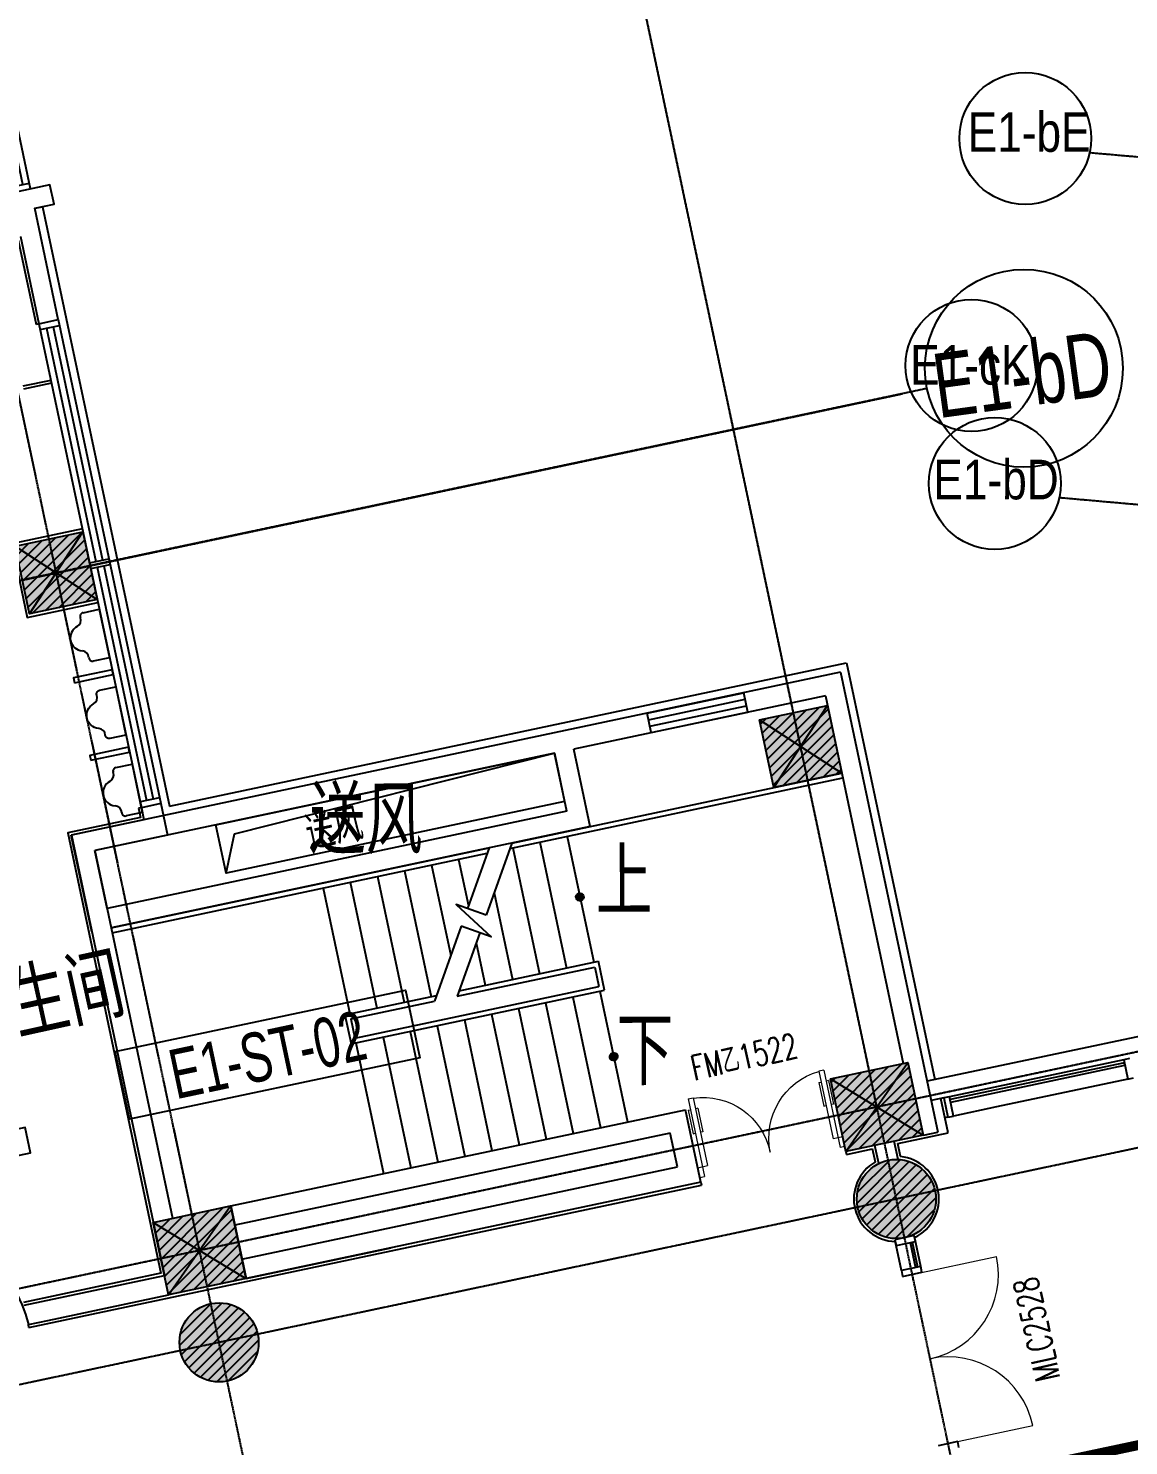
# Model space of a CAD drawing. Header units: millimetres. Extents: x -174040 to 151923, y -227569 to 142020.
# Drawn here: x -130149 to -119024, y 37442 to 51767 of the extents above; entities that cross this region are included whole.
import ezdxf
from ezdxf.enums import TextEntityAlignment as Align

# ---------------------------------------------------------------- set-up
doc = ezdxf.new("R2010")
doc.units = ezdxf.units.MM
doc.header["$LTSCALE"] = 5
for name, pattern in [('AUDIT_I_130807214254-2', [0]), ('E-RG-1F$0$$0$DOTE', [2.42, 2, -0.2, 0.02, -0.2]), ('E-RG-2F$0$$2$CENTER', [2, 1.25, -0.25, 0.25, -0.25]), ('E2-RI-3F$0$DASHED', [0.75, 0.5, -0.25]), ('XRE2$0$HIDDEN', [0.375, 0.25, -0.125])]:
    doc.linetypes.add(name, pattern=pattern)
for name, color, linetype in [('00外装饰面', 21, 'Continuous'), ('A—墙体', 7, 'Continuous'), ('A—文字索引', 40, 'Continuous'), ('A—楼梯、电梯、栏杆', 50, 'Continuous'), ('A—设备管丼、主管符号', 50, 'Continuous'), ('A—轴线、尺寸', 1, 'Continuous'), ('A—门窗', 135, 'Continuous'), ('B1-WC-FIXT', 55, 'AUDIT_I_130807214254-2'), ('E-COLS-F3$0$0S-COLS-HATCH', 8, 'Continuous'), ('E-COLS-F3$0$0S-COLS-HATCH-I', 8, 'Continuous'), ('E-COLS-F3$0$0S-COLS-LINE', 4, 'Continuous'), ('E-RG-2F$0$$0$0S-AXIS', 1, 'E-RG-2F$0$$2$CENTER'), ('E1-RI-3F$0$A-STRS', 50, 'Continuous'), ('E1-RI-3F$0$A-STUCCO', 152, 'Continuous'), ('E1-RI-3F$0$A-SYMB-DOOR', 4, 'Continuous'), ('E1-RV-3F$0$WINDOW_TEXT', 7, 'Continuous'), ('I—平面—卫生间隔断（不到顶）', 48, 'Continuous'), ('I—平面—文字', 40, 'Continuous'), ('I—平面—文字（放大1：100）', 40, 'XRE2$0$HIDDEN'), ('I—平面—消防设施', 10, 'Continuous'), ('I—平面—装饰面层线', 192, 'Continuous'), ('I—平面—门', 22, 'Continuous'), ('I—平面—门编号', 22, 'Continuous'), ('XRE1$0$A-SYMB', 4, 'Continuous'), ('XRE1$0$A-SYMB-NUMB-T', 4, 'Continuous'), ('轴线100', 1, 'Continuous')]:
    doc.layers.add(name, color=color, linetype=linetype)
for name, color, linetype, lineweight in [('E1-RI-3F$0$A-DOOR', 32, 'Continuous', 5), ('E1-RI-3F$0$A-GLAZ', 6, 'Continuous', 5), ('E1-RI-3F$0$A-WALL', 7, 'Continuous', 5), ('E1-RV-3F$0$A-DOOR', 32, 'Continuous', 5), ('E1-RW-3F$0$A-GLAZ-CWMG', 3, 'Continuous', 5), ('E1-RW-3F$0$A-WALL', 7, 'Continuous', 5), ('XRE0$0$A-GLAZ-CWMG', 3, 'Continuous', 5)]:
    doc.layers.add(name, color=color, linetype=linetype, lineweight=lineweight)
doc.styles.add('ARIAL', font='arial.ttf')
doc.styles.add('E1-RI-3F$0$ECADI-TXT', font='simplex.shx', dxfattribs={"bigfont": 'hztxt.shx'})
doc.styles.add('E1-RV-3F$0$SIMPLEX', font='simplex.shx', dxfattribs={"width": 0.7})
doc.styles.add('XD2008', font='SIMYOU.TTF', dxfattribs={"width": 0.7})
doc.styles.add('XRE1$0$ECADI-TXT', font='simplex.shx', dxfattribs={"bigfont": 'hztxt.shx'})
doc.styles.add('幼圆', font='SIMYOU.TTF', dxfattribs={"width": 0.7})
pattern_1 = [(45, (144.97, -684.82), (-53.0330086, 53.0330086), [])]
pattern_2 = [(45, (144.97, -684.82), (-53.0330086, 53.0330086), [])]

# ---------------------------------------------------------------- blocks, each defined once
blk = doc.blocks.new('E1-RI-3F$0$窗4')
at = {"layer": 'A—门窗'}
for p, q in [((10183925, -8423476), (10183925, -8420676)), ((10184125, -8423476), (10184125, -8420676)), ((10183925, -8420736), (10184125, -8420736)), ((10183992, -8421416), (10183992, -8420736)), ((10184058, -8421416), (10184058, -8420736)), ((10183925, -8421416), (10184125, -8421416)), ((10183925, -8421476), (10184125, -8421476)), ((10183992, -8423416), (10183992, -8421476)), ((10184058, -8423416), (10184058, -8421476)), ((10183925, -8423416), (10184125, -8423416))]:
    blk.add_line(p, q, dxfattribs=at)
at = {"layer": 'E1-RI-3F$0$A-WALL'}
for p, q in [((10183925, -8420676), (10184125, -8420676)), ((10183925, -8423476), (10184125, -8423476))]:
    blk.add_line(p, q, dxfattribs=at)
blk = doc.blocks.new('XRE3')
at = {"layer": 'E-COLS-F3$0$0S-COLS-HATCH'}
for points in [[(11713496, -6162686), (11714181, -6162541), (11714326, -6163226), (11713641, -6163371)], [(11721023, -6164440), (11721708, -6164295), (11721853, -6164980), (11721168, -6165125)], [(11721740, -6168070), (11722523, -6167905), (11722678, -6168638), (11721896, -6168804)], [(11714892, -6169520), (11715675, -6169354), (11715830, -6170088), (11715047, -6170254)]]:
    blk.add_hatch(color=18, dxfattribs=at).paths.add_polyline_path(points)
h = blk.add_hatch(color=18, dxfattribs=at)
edge = h.paths.add_edge_path()
edge.add_arc((11722406, -6169284), 400, 0, 360)
h = blk.add_hatch(color=18, dxfattribs=at)
edge = h.paths.add_edge_path()
edge.add_arc((11715558, -6170733), 400, 0, 360)
at = {"layer": 'E-COLS-F3$0$0S-COLS-HATCH-I'}
h = blk.add_hatch(dxfattribs=at)
h.set_pattern_fill('ANSI31', color=256, scale=600, style=0)
h.set_pattern_definition([(45, (0, 0), (-53.0330086, 53.0330086), [])])
h.paths.add_polyline_path([(11713496, -6162686), (11714181, -6162541), (11714326, -6163226), (11713641, -6163371)])
h = blk.add_hatch(dxfattribs=at)
h.set_pattern_fill('ANSI31', color=256, scale=600, style=0)
h.set_pattern_definition([(45, (129.44, -611.45), (-53.0330086, 53.0330086), [])])
h.paths.add_polyline_path([(11721023, -6164440), (11721708, -6164295), (11721853, -6164980), (11721168, -6165125)])
h = blk.add_hatch(dxfattribs=at)
h.set_pattern_fill('ANSI31', color=256, scale=600, style=0)
h.set_pattern_definition(pattern_2)
h.paths.add_polyline_path([(11721740, -6168070), (11722523, -6167905), (11722678, -6168638), (11721896, -6168804)])
h = blk.add_hatch(dxfattribs=at)
h.set_pattern_fill('ANSI31', color=256, scale=600, style=0)
h.set_pattern_definition(pattern_1)
edge = h.paths.add_edge_path()
edge.add_arc((11722406, -6169284), 400, 0, 360)
h = blk.add_hatch(dxfattribs=at)
h.set_pattern_fill('ANSI31', color=256, scale=600, style=0)
h.set_pattern_definition(pattern_2)
h.paths.add_polyline_path([(11714892, -6169520), (11715675, -6169354), (11715830, -6170088), (11715047, -6170254)])
h = blk.add_hatch(dxfattribs=at)
h.set_pattern_fill('ANSI31', color=256, scale=600, style=0)
h.set_pattern_definition(pattern_1)
edge = h.paths.add_edge_path()
edge.add_arc((11715558, -6170733), 400, 0, 360)
at = {"layer": 'Defpoints'}
for p, q in [((11713641, -6163371), (11714181, -6162541)), ((11713496, -6162686), (11714326, -6163226)), ((11721168, -6165125), (11721708, -6164295)), ((11721023, -6164440), (11721853, -6164980)), ((11721896, -6168804), (11722523, -6167905)), ((11721740, -6168070), (11722678, -6168638)), ((11715047, -6170254), (11715675, -6169354)), ((11714892, -6169520), (11715830, -6170088))]:
    blk.add_line(p, q, dxfattribs=at)
at = {"layer": 'E-COLS-F3$0$0S-COLS-LINE', "color": 255}
for points in [[(11713496, -6162686), (11714181, -6162541), (11714326, -6163226), (11713641, -6163371)], [(11721023, -6164440), (11721708, -6164295), (11721853, -6164980), (11721168, -6165125)], [(11721740, -6168070), (11722523, -6167905), (11722678, -6168638), (11721896, -6168804)], [(11714892, -6169520), (11715675, -6169354), (11715830, -6170088), (11715047, -6170254)]]:
    blk.add_lwpolyline(points, close=True, dxfattribs=at)
for centre in [(11722406, -6169284), (11715558, -6170733)]:
    blk.add_circle(centre, 400, dxfattribs=at)
blk = doc.blocks.new('E1-RI-3F$0$ECADI-TAG-DOOR')
blk = doc.blocks.new('E1-RI-3F$0$RECTANGULAR_MULLION_-_6006')
at = {"layer": 'A—门窗'}
for p, q in [((-30, 125), (30, 125)), ((-30, -75), (-30, 125)), ((30, 125), (30, -75)), ((30, -75), (-30, -75))]:
    blk.add_line(p, q, dxfattribs=at)
blk = doc.blocks.new('E1-RI-3F$0$MRY_CW-DOOR-2_ALUMINUM_-_2')
at = {"layer": 'E1-RI-3F$0$A-DOOR'}
for p, q in [((-874, 13), (-874, 884)), ((874, 13), (874, 890))]:
    blk.add_line(p, q, dxfattribs=at)
for centre, radius, start, end in [((-874, 13), 871, 360, 90), ((874, 13), 877, 90, 180)]:
    blk.add_arc(centre, radius, start, end, dxfattribs=at)
blk = doc.blocks.new('E1-RV-3F$0$$DorLib2D$00000011')
at = {"lineweight": 13}
for p, q in [((-0.4833, 0.3962), (-0.4833, 0.2346)), ((-0.4167, 0.3962), (-0.4167, 0.2346)), ((0.4167, 0.3962), (0.4167, 0.2346)), ((0.4833, 0.3962), (0.4833, 0.2346))]:
    blk.add_line(p, q, dxfattribs=at)
for p, q in [((-0.4833, 0.3962), (-0.4667, 0.3962)), ((-0.4667, 0.4709), (-0.4667, -0.0625)), ((-0.4667, 0.4709), (-0.4333, 0.4709)), ((-0.4333, 0.4709), (-0.4333, 0.0042)), ((-0.4167, 0.3962), (-0.4333, 0.3962)), ((0.4167, 0.3962), (0.4333, 0.3962)), ((0.4333, 0.4709), (0.4333, 0.0042)), ((0.4667, 0.4709), (0.4333, 0.4709)), ((0.4667, 0.4709), (0.4667, -0.0625)), ((0.4833, 0.3962), (0.4667, 0.3962)), ((-0.4833, 0.2346), (-0.4667, 0.2346)), ((-0.4167, 0.2346), (-0.4333, 0.2346)), ((0.4167, 0.2346), (0.4333, 0.2346)), ((0.4833, 0.2346), (0.4667, 0.2346)), ((-0.5, 0.0042), (-0.4333, 0.0042)), ((-0.5, 0.0042), (-0.5, -0.0625)), ((0.5, 0.0042), (0.4333, 0.0042)), ((0.5, 0.0042), (0.5, -0.0625)), ((-0.5, -0.0625), (-0.4667, -0.0625)), ((0.5, -0.0625), (0.4667, -0.0625))]:
    blk.add_line(p, q)
for centre, start, end in [((-0.4667, 0.0042), 0, 85.90396), ((0.4667, 0.0042), 94.09604, 180)]:
    blk.add_arc(centre, 0.4667, start, end, dxfattribs=at)
blk = doc.blocks.new('E1-RV-3F$0$door-doublewing')
at = {"layer": 'E1-RV-3F$0$A-DOOR', "color": 4, "xscale": -0.9999999999999998, "rotation": 180}
blk.add_blockref('E1-RV-3F$0$$DorLib2D$00000011', (0, -0.0291), dxfattribs=at)
at = {"layer": 'E1-RV-3F$0$WINDOW_TEXT', "style": 'E1-RV-3F$0$SIMPLEX', "flags": 9}
blk.add_attdef('A', text='', height=1, dxfattribs=at).set_placement((0, 1.5), align=Align.MIDDLE)
blk = doc.blocks.new('E1-RV-3F$0$3')
at = {"layer": 'A—楼梯、电梯、栏杆'}
h = blk.add_hatch(color=256, dxfattribs=at)
edge = h.paths.add_edge_path()
edge.add_arc((10773784.9, -7567736.8), 20, 138.7891, 318.7891, ccw=False)
edge.add_arc((10773784.9, -7567736.8), 20, -41.2109, 138.7891, ccw=False)
blk.add_lwpolyline([(10773800, -7567750, -1), (10773769.9, -7567723.7, -1)], format="xyb", close=True, dxfattribs=at)
blk = doc.blocks.new('E1-RI-3F$0$$DORLIB2D$00000001')
for p, q in [((0.45, 0.975), (0.5, 0.975)), ((0.45, 0), (0.45, 0.975)), ((0.5, 0), (0.5, 0.975)), ((0.5, 0), (0.45, 0))]:
    blk.add_line(p, q)
blk.add_arc((0.475, 0), 0.975, 91.4693, 180)
blk = doc.blocks.new('XRE1$0$ECADI-TAG-CODE')
at = {"layer": 'XRE1$0$A-SYMB-NUMB-T', "color": 1}
blk.add_lwpolyline([(0, 3.5), (15, 3.5), (15, 0), (0, 0)], close=True, dxfattribs=at)
at = {"layer": 'XRE1$0$A-SYMB-NUMB-T', "style": 'XRE1$0$ECADI-TXT', "width": 0.7}
blk.add_attdef('CODE', text='', height=2.5, dxfattribs=at).set_placement((7.5, 1.75), align=Align.MIDDLE_CENTER)
blk = doc.blocks.new('A$C1C9D1350')
at = {"layer": '轴线100', "linetype": 'E-RG-1F$0$$0$DOTE'}
for p, q in [((-232244.1, -5110.3), (-253156.4, 93675.8)), ((-239092.3, -6560), (-260004.6, 92226.1)), ((-239935.4, 51032.4), (-182654.5, 45968.4)), ((-241827.6, 48591), (-278068.4, 40919.1)), ((-240243.7, 47546), (-182962.7, 42482)), ((-232013.8, 43517), (-276627.4, 34072.6)), ((-234132.4, 42097.4), (-276431.7, 33143))]:
    blk.add_line(p, q, dxfattribs=at)
at = {"layer": '轴线100', "linetype": 'ByBlock'}
for centre in [(-240586.8, 51174.4), (-241130.7, 48880.4), (-240895, 47688)]:
    blk.add_circle(centre, 666.7, dxfattribs=at)
at = {"layer": '轴线100', "color": 40, "style": 'ARIAL', "width": 0.8}
for s, p in [('E1-bE', (-240547.8, 51239.5)), ('E1-cK', (-241142.2, 48886.5)), ('E1-bD', (-240882.1, 47727.1))]:
    blk.add_text(s, height=400, dxfattribs=at).set_placement(p, align=Align.MIDDLE_CENTER)

msp = doc.modelspace()

# ---------------------------------------------------------------- linework, layer by layer
at = {"layer": '00外装饰面', "linetype": 'ByBlock', "ltscale": 5}
for p, q in [((-128723.3, 43903.8), (-121875.7, 45353.4)), ((-121875.7, 45353.4), (-120984, 41141.8)), ((-112028.7, 43037.5), (-121062.3, 41125.2))]:
    msp.add_line(p, q, dxfattribs=at)
at = {"layer": 'A—墙体'}
for p, q in [((-130084.5, 49947.8), (-130006.3, 49964.4)), ((-130228.4, 49661.9), (-130042, 48781.3)), ((-130042, 48781.3), (-129846.4, 48822.7)), ((-121937.4, 45258.5), (-129715.3, 43612)), ((-121937.4, 45258.5), (-129715.3, 43612)), ((-121937.4, 45258.5), (-120953.5, 40611.6)), ((-121937.4, 45258.5), (-120953.5, 40611.6)), ((-122090.9, 45021.6), (-124634.5, 44483.1)), ((-122090.9, 45021.6), (-124634.5, 44483.1)), ((-122090.9, 45021.6), (-121303.8, 41304)), ((-122090.9, 45021.6), (-121303.8, 41304)), ((-124830.2, 44441.7), (-129478.2, 43457.7)), ((-124830.2, 44441.7), (-129478.2, 43457.7)), ((-124705.9, 43854.7), (-124830.2, 44441.7)), ((-124705.9, 43854.7), (-124830.2, 44441.7)), ((-124468.8, 43700.4), (-124634.5, 44483.1)), ((-124468.8, 43700.4), (-124634.5, 44483.1)), ((-124705.9, 43854.7), (-129353.9, 42870.6)), ((-124705.9, 43854.7), (-129353.9, 42870.6)), ((-128810.8, 43931.1), (-129006.6, 43889.7)), ((-129006.5, 43889.7), (-128980.6, 43767.5)), ((-128810.8, 43931.1), (-128743.6, 43613.3)), ((-128980.6, 43767.5), (-129711.5, 43612.8)), ((-124468.8, 43700.4), (-129312.5, 42674.9)), ((-124468.8, 43700.4), (-129312.5, 42674.9)), ((-129508.2, 42633.5), (-129715.3, 43612)), ((-129508.2, 42633.5), (-129715.3, 43612)), ((-129714.4, 43612.2), (-128772.1, 39160.8)), ((-128743.6, 43613.3), (-129474.4, 43458.6)), ((-129353.9, 42870.6), (-129478.2, 43457.7)), ((-129353.9, 42870.6), (-129478.2, 43457.7)), ((-129477.4, 43458), (-128690.4, 39740.3)), ((-128103.1, 39864.4), (-123504.9, 40837.7)), ((-128103.1, 39864.4), (-123504.9, 40837.7)), ((-123349.7, 40104.2), (-123504.9, 40837.7)), ((-123349.7, 40104.2), (-123504.9, 40837.7)), ((-123659.2, 40600.9), (-128061.7, 39668.8)), ((-123659.2, 40600.9), (-128061.7, 39668.8)), ((-123586.7, 40258.5), (-123659.2, 40600.9)), ((-123586.7, 40258.5), (-123659.2, 40600.9)), ((-121099.5, 40580.7), (-120953.5, 40611.6)), ((-121099.5, 40580.7), (-120953.5, 40611.6)), ((-121551.2, 40293), (-121590.2, 40476.8)), ((-121355.6, 40334.5), (-121394.5, 40518.2)), ((-127989.2, 39326.4), (-123586.7, 40258.5)), ((-127989.2, 39326.4), (-123586.7, 40258.5)), ((-123349.7, 40104.2), (-127947.7, 39130.7)), ((-123349.7, 40104.2), (-127947.7, 39130.7)), ((-130190.7, 38860.5), (-128772.1, 39160.8)), ((-129953.6, 38706.3), (-128730.7, 38965.2)), ((-130149.3, 38664.9), (-129953.6, 38706.3))]:
    msp.add_line(p, q, dxfattribs=at)
for points in [[(-129846.4, 48822.7), (-130084.5, 49947.8), (-129888.9, 49989.2), (-129930.3, 50184.9), (-130321.6, 50102), (-130269.9, 49857.6)], [(-130281.6, 46533.1), (-129596.8, 46678), (-129451.8, 45993.2), (-130136.6, 45848.2), (-130281.6, 46533.1)], [(-128886, 39698.9), (-128103.4, 39864.6), (-127948, 39130.9), (-128730.7, 38965.2), (-128886, 39698.9)]]:
    msp.add_lwpolyline(points, dxfattribs=at)
at = {"layer": 'A—楼梯、电梯、栏杆'}
for p, q in [((-125280.3, 43477.5), (-121914.9, 44190.1)), ((-125280.3, 43477.5), (-121914.9, 44190.1)), ((-125260.8, 43532.7), (-121925.2, 44239)), ((-125260.8, 43532.7), (-121925.2, 44239)), ((-124702.6, 43599.8), (-124433.3, 42327.5)), ((-124702.6, 43599.8), (-124433.3, 42327.5)), ((-129311.5, 42675.1), (-125490.2, 43484.2)), ((-129311.5, 42675.1), (-125490.2, 43484.2)), ((-129301.2, 42626.2), (-125509.9, 43428.9)), ((-129301.2, 42626.2), (-125509.9, 43428.9)), ((-125490.2, 43484.2), (-125708.8, 42870.9)), ((-125490.2, 43484.2), (-125708.8, 42870.9)), ((-125260.6, 43532.8), (-125520.4, 42803.7)), ((-125260.6, 43532.8), (-125520.4, 42803.7)), ((-125260.8, 43532.7), (-125260.7, 43532.3)), ((-125260.8, 43532.7), (-125260.7, 43532.3)), ((-125250.5, 43483.8), (-124981.2, 42211.6)), ((-125250.5, 43483.8), (-124981.2, 42211.6)), ((-124976.5, 43541.8), (-124707.3, 42269.6)), ((-124976.5, 43541.8), (-124707.3, 42269.6)), ((-126072.3, 43309.8), (-125878.5, 42394.6)), ((-126072.3, 43309.8), (-125878.5, 42394.6)), ((-125798.3, 43367.8), (-125699, 42898.4)), ((-125798.3, 43367.8), (-125699, 42898.4)), ((-126894, 43135.8), (-126624.8, 41863.7)), ((-126894, 43135.8), (-126624.8, 41863.7)), ((-126620.1, 43193.8), (-126350.8, 41921.7)), ((-126620.1, 43193.8), (-126350.8, 41921.7)), ((-126346.2, 43251.8), (-126076.9, 41979.7)), ((-126346.2, 43251.8), (-126076.9, 41979.7)), ((-127168, 43077.9), (-126898.7, 41805.7)), ((-127168, 43077.9), (-126898.7, 41805.7)), ((-125440.3, 43028.5), (-125255.1, 42153.6)), ((-125440.3, 43028.5), (-125255.1, 42153.6)), ((-125772.5, 42691.9), (-126042, 41935.9)), ((-125772.5, 42691.9), (-126042, 41935.9)), ((-125584.2, 42624.8), (-125812.3, 41984.5)), ((-125584.2, 42624.8), (-125812.3, 41984.5)), ((-125619.9, 42524.6), (-125529, 42095.6)), ((-125619.9, 42524.6), (-125529, 42095.6)), ((-125812.3, 41984.5), (-124422.9, 42278.6)), ((-125812.3, 41984.5), (-124422.9, 42278.6)), ((-125792.6, 42039.8), (-124384.4, 42337.9)), ((-125792.6, 42039.8), (-124384.4, 42337.9)), ((-124422.9, 42278.6), (-124381.5, 42083)), ((-124422.9, 42278.6), (-124381.5, 42083)), ((-124322.2, 42044.4), (-124384.3, 42337.9)), ((-124322.2, 42044.4), (-124384.3, 42337.9)), ((-126947.6, 41795.4), (-126022.3, 41991.2)), ((-126947.6, 41795.4), (-126022.3, 41991.2)), ((-126885.5, 41501.9), (-124322.2, 42044.4)), ((-126885.5, 41501.9), (-124322.2, 42044.4)), ((-126846.9, 41561.2), (-124381.5, 42083)), ((-126846.9, 41561.2), (-124381.5, 42083)), ((-124645.1, 41976.1), (-124365.6, 40655.3)), ((-124645.1, 41976.1), (-124365.6, 40655.3)), ((-124371.2, 42034), (-124091.6, 40713.3)), ((-124371.2, 42034), (-124091.6, 40713.3)), ((-126888.4, 41756.9), (-126042, 41935.9)), ((-126888.4, 41756.9), (-126042, 41935.9)), ((-125193, 41860.1), (-124913.4, 40539.4)), ((-125193, 41860.1), (-124913.4, 40539.4)), ((-124919.1, 41918.1), (-124639.5, 40597.3)), ((-124919.1, 41918.1), (-124639.5, 40597.3)), ((-126947.6, 41795.4), (-126885.5, 41501.9)), ((-126947.6, 41795.4), (-126885.5, 41501.9)), ((-126888.4, 41756.9), (-126846.9, 41561.2)), ((-126888.4, 41756.9), (-126846.9, 41561.2)), ((-126014.8, 41686.2), (-125735.2, 40365.4)), ((-126014.8, 41686.2), (-125735.2, 40365.4)), ((-125740.9, 41744.1), (-125461.3, 40423.4)), ((-125740.9, 41744.1), (-125461.3, 40423.4)), ((-125466.9, 41802.1), (-125187.4, 40481.4)), ((-125466.9, 41802.1), (-125187.4, 40481.4)), ((-126562.6, 41570.2), (-126283.1, 40249.6)), ((-126562.6, 41570.2), (-126283.1, 40249.6)), ((-126288.7, 41628.2), (-126009.2, 40307.4)), ((-126288.7, 41628.2), (-126009.2, 40307.4)), ((-126836.6, 41512.2), (-126557, 40191.5)), ((-126836.6, 41512.2), (-126557, 40191.5))]:
    msp.add_line(p, q, dxfattribs=at)
for points in [[(-124573.1, 42987.9, 0, 0, 0), (-125328, 42828.1, 40, 0, 0), (-125474.7, 42797, 0, 0, 0)], [(-124573.1, 42987.9, 0, 0, 0), (-125328, 42828.1, 40, 0, 0), (-125474.7, 42797, 0, 0, 0)], [(-124231.4, 41373.7, 0, 0, 0), (-127310.7, 40721.8, 0, 0, 0), (-127652.4, 42336, 0, 0, 0), (-125916.2, 42703.6, 40, 0, 0), (-125769.5, 42734.7, 0, 0, 0)], [(-124231.4, 41373.7, 0, 0, 0), (-127310.7, 40721.8, 0, 0, 0), (-127652.4, 42336, 0, 0, 0), (-125916.2, 42703.6, 40, 0, 0), (-125769.5, 42734.7, 0, 0, 0)]]:
    msp.add_lwpolyline(points, format="xyseb", dxfattribs=at)
msp.add_lwpolyline([(-125520.4, 42803.7), (-125823.9, 42911.9), (-125468.6, 42583.6), (-125772.5, 42691.9)], dxfattribs=at)
msp.add_lwpolyline([(-125520.4, 42803.7), (-125823.9, 42911.9), (-125468.6, 42583.6), (-125772.5, 42691.9)], dxfattribs=at)
at = {"layer": 'A—设备管丼、主管符号'}
msp.add_lwpolyline([(-128254.2, 43716.8), (-124830.1, 44441.7), (-124726.6, 43952.6), (-128150.7, 43227.7)], close=True, dxfattribs=at)
msp.add_lwpolyline([(-128150.5, 43227.2), (-128065.2, 43624.4), (-124831.4, 44441.2)], dxfattribs=at)
at = {"layer": 'A—轴线、尺寸', "linetype": 'E-RG-1F$0$$0$DOTE'}
for p, q in [((-121569.4, 40864.5), (-132816, 93991.7)), ((-121062.4, 48126.9), (-157551.8, 40402.4)), ((-111496.4, 42996.9), (-156110, 33552.5))]:
    msp.add_line(p, q, dxfattribs=at)
at = {"layer": 'A—轴线、尺寸', "linetype": 'ByBlock'}
msp.add_circle((-120083.5, 48331.2), 1000, dxfattribs=at)
at = {"layer": 'A—门窗'}
for p, q in [((-130042, 48781.3), (-129006.5, 43889.7)), ((-130042, 48781.3), (-129006.5, 43889.7)), ((-130029.6, 48722.6), (-129834, 48764)), ((-130029.6, 48722.6), (-129834, 48764)), ((-129964.4, 48736.4), (-129465.3, 46378.7)), ((-129964.4, 48736.4), (-129465.3, 46378.7)), ((-129899.1, 48750.2), (-129400, 46392.5)), ((-129899.1, 48750.2), (-129400, 46392.5)), ((-129846.4, 48822.7), (-128810.8, 43931.1)), ((-129846.4, 48822.7), (-128810.8, 43931.1)), ((-129530.5, 46364.9), (-129334.9, 46406.3)), ((-129518, 46306.2), (-129322.4, 46347.6)), ((-129518, 46306.2), (-129322.4, 46347.6)), ((-129452.8, 46320), (-128953.7, 43962.2)), ((-129452.8, 46320), (-128953.7, 43962.2)), ((-129387.6, 46333.8), (-128888.5, 43976)), ((-129387.6, 46333.8), (-128888.5, 43976)), ((-123894, 44844.3), (-122915.7, 45051.5)), ((-123894, 44844.3), (-122915.7, 45051.5)), ((-123880.2, 44779.1), (-122901.9, 44986.2)), ((-123880.2, 44779.1), (-122901.9, 44986.2)), ((-122874.3, 44855.8), (-122915.7, 45051.4)), ((-122874.3, 44855.8), (-122915.7, 45051.4)), ((-123852.6, 44648.6), (-123894, 44844.3)), ((-123852.6, 44648.6), (-123894, 44844.3)), ((-123866.4, 44713.8), (-122888.1, 44921)), ((-123866.4, 44713.8), (-122888.1, 44921)), ((-123852.6, 44648.6), (-122874.3, 44855.8)), ((-123852.6, 44648.6), (-122874.3, 44855.8)), ((-128823.3, 43989.8), (-129019, 43948.4)), ((-128823.3, 43989.8), (-129019, 43948.4)), ((-119074.1, 41341.7), (-120835.1, 40968.9)), ((-119067.8, 41311.8), (-120828.7, 40939)), ((-120823.5, 40914.1), (-119062.5, 41286.9)), ((-119062.5, 41286.9), (-119067.8, 41311.8)), ((-119032.7, 41146), (-120359.9, 40865)), ((-120893.8, 40956.4), (-121020.9, 40929.5)), ((-120893.8, 40956.4), (-121020.9, 40929.5)), ((-120835.1, 40968.9), (-120893.8, 40956.4)), ((-120893.8, 40956.4), (-120852.3, 40760.8)), ((-120793.6, 40773.2), (-120835.1, 40968.9)), ((-120359.9, 40865), (-120793.6, 40773.2)), ((-120852.3, 40760.8), (-120881.7, 40754.6)), ((-120852.3, 40760.8), (-120793.6, 40773.2)), ((-121192.3, 39564.3), (-121388, 39522.9)), ((-121179.9, 39505.6), (-121192.3, 39564.3)), ((-121126.2, 39252.4), (-121190.2, 39554.6)), ((-121388, 39522.9), (-121375.5, 39464.2)), ((-121321.9, 39211), (-121385.8, 39513.2)), ((-121375.5, 39464.2), (-121179.9, 39505.6)), ((-121234.5, 39494.1), (-121180.9, 39240.8)), ((-121156.1, 39246.1), (-121209.7, 39499.3))]:
    msp.add_line(p, q, dxfattribs=at)
at = {"layer": 'A—门窗', "extrusion": (0, 0, -1)}
for p, q in [((-119015.4, 41354.1), (-119074.1, 41341.7)), ((-119074.1, 41341.7), (-119032.7, 41146)), ((-119032.7, 41146), (-118974, 41158.4)), ((-120752.9, 37482.8), (-120948.5, 37441.4)), ((-120740.4, 37424.1), (-120752.9, 37482.8))]:
    msp.add_line(p, q, dxfattribs=at)
at = {"layer": 'B1-WC-FIXT'}
for p, q in [((-129595.7, 45860.5), (-129431.6, 45895.2)), ((-129431.6, 45895.2), (-129328.1, 45406.1)), ((-129328.1, 45406.1), (-129492.2, 45371.4)), ((-129264.4, 44295.2), (-129100.3, 44329.9)), ((-129100.3, 44329.9), (-128996.7, 43840.8)), ((-128996.7, 43840.8), (-129160.8, 43806))]:
    msp.add_line(p, q, dxfattribs=at)
msp.add_lwpolyline([(-129266, 45112.6), (-129162.4, 44623.4), (-129326.5, 44588.7, -0.4642918), (-129371.1, 44623.4, 0.3825721), (-129437.6, 44691.8, -0.3361884), (-129556.6, 44795.5, -0.3361884), (-129489.9, 44938.6, 0.3825721), (-129456.8, 45028, -0.4642918), (-129430, 45077.9)], format="xyb", close=True, dxfattribs=at)
for centre, radius, start, end in [((-129588.1, 45824.3), 37, 101.9522, 201.57241), ((-129594.5, 45605.7), 130.7, 117.83059, 192.15877), ((-129688.9, 45784.4), 71.4, 297.83059, 21.57241), ((-129594.4, 45604.8), 130.7, 191.74562, 266.0738), ((-129608.2, 45403.1), 71.4, 2.33198, 86.0738), ((-129499.8, 45407.6), 37, 182.33198, 281.9522), ((-129256.7, 44259), 37, 101.9522, 201.57241), ((-129263.2, 44040.4), 130.7, 117.83059, 192.15877), ((-129357.5, 44219.1), 71.4, 297.83059, 21.57241), ((-129263, 44039.5), 130.7, 191.74562, 266.0738), ((-129276.8, 43837.8), 71.4, 2.33198, 86.0738), ((-129168.5, 43842.3), 37, 182.33198, 281.9522)]:
    msp.add_arc(centre, radius, start, end, dxfattribs=at)
at = {"layer": 'E-RG-2F$0$$0$0S-AXIS', "linetype": 'E-RG-2F$0$$2$CENTER', "ltscale": 200}
msp.add_line((-128417.6, 39414.8), (-139647.5, 92462.6), dxfattribs=at)
at = {"layer": 'E1-RI-3F$0$A-GLAZ'}
msp.add_line((-120828.7, 40939), (-120823.5, 40914.1), dxfattribs=at)
at = {"layer": 'E1-RI-3F$0$A-STRS'}
msp.add_line((-127947.9, 39130.8), (-126481.1, 39441.2, 0), dxfattribs=at)
at = {"layer": 'E1-RI-3F$0$A-STUCCO'}
msp.add_line((-130006.3, 49964.4), (-128723.3, 43903.8), dxfattribs=at)
at = {"layer": 'E1-RI-3F$0$A-STUCCO', "color": 152}
msp.add_line((-121875.7, 45353.4), (-120984, 41141.8), dxfattribs=at)
at = {"layer": 'E1-RW-3F$0$A-GLAZ-CWMG'}
for p, q in [((-129530.5, 46364.9), (-129334.9, 46406.3)), ((-129459.1, 46349.4), (-129459, 46349.3)), ((-129393.8, 46363.2), (-129393.8, 46363.1)), ((-128941.3, 43903.5), (-128941.3, 43903.5)), ((-128876.1, 43917.3), (-128876.1, 43917.3))]:
    msp.add_line(p, q, dxfattribs=at)
at = {"layer": 'E1-RW-3F$0$A-WALL'}
for p, q in [((-130228.4, 49661.9), (-130042, 48781.3)), ((-130042, 48781.3), (-129846.4, 48822.7)), ((-128810.8, 43931.1), (-129006.6, 43889.7)), ((-129006.5, 43889.7), (-128980.6, 43767.5)), ((-128810.8, 43931.1), (-128743.6, 43613.3)), ((-128980.6, 43767.5), (-129711.5, 43612.8)), ((-129714.4, 43612.2), (-128772.1, 39160.8)), ((-128743.6, 43613.3), (-129474.4, 43458.6)), ((-129477.4, 43458), (-128690.4, 39740.3)), ((-130190.7, 38860.5), (-128772.1, 39160.8)), ((-129953.6, 38706.3), (-128730.7, 38965.2)), ((-130149.3, 38664.9), (-129953.6, 38706.3))]:
    msp.add_line(p, q, dxfattribs=at)
for points in [[(-129846.4, 48822.7), (-130084.5, 49947.8), (-129888.9, 49989.2), (-129930.3, 50184.9), (-130321.6, 50102), (-130269.9, 49857.6)], [(-130281.6, 46533.1), (-129596.8, 46678), (-129451.8, 45993.2), (-130136.6, 45848.2), (-130281.6, 46533.1)], [(-128886, 39698.9), (-128103.4, 39864.6), (-127948, 39130.9), (-128730.7, 38965.2), (-128886, 39698.9)]]:
    msp.add_lwpolyline(points, dxfattribs=at)
at = {"layer": 'I—平面—卫生间隔断（不到顶）', "ltscale": 3}
for p, q in [((-129920.9, 48209.1), (-130204.8, 48149)), ((-129914.7, 48179.8), (-130198.6, 48119.6))]:
    msp.add_line(p, q, dxfattribs=at)
for points in [[(-129683.1, 45151.6), (-129291.8, 45234.5), (-129302.3, 45284.2), (-129693.6, 45201.3)], [(-129517.4, 44369), (-129126.1, 44451.8), (-129136.6, 44501.5), (-129527.9, 44418.7)]]:
    msp.add_lwpolyline(points, close=True, dxfattribs=at)
at = {"layer": 'I—平面—消防设施', "linetype": 'E2-RI-3F$0$DASHED', "const_width": 100}
msp.add_lwpolyline([(-113959, 38498.9), (-120225.6, 37172.3)], dxfattribs=at)
at = {"layer": 'I—平面—装饰面层线'}
for p, q in [((-130042, 48781.3), (-130071.6, 48775.1)), ((-129006.6, 43889.7), (-129035.9, 43883.5)), ((-120849.6, 40602.9, 0), (-120923.1, 40950.2)), ((-121359, 40495.1), (-120849.6, 40602.9)), ((-121883, 40414.8), (-121876.8, 40385.4)), ((-121876.8, 40385.4), (-121613.3, 40441.2)), ((-121585.2, 40308.8), (-121613.3, 40441.2)), ((-121331, 40363), (-121359, 40495.1)), ((-130143.1, 38635.5), (-123343.5, 40075)), ((-123349.7, 40104.2), (-123343.5, 40075)), ((-130143.1, 38635.5), (-130149.3, 38664.9))]:
    msp.add_line(p, q, dxfattribs=at)
for points in [[(-137896.8, 47885.2), (-137921.7, 48002.6), (-136463.6, 48311.3), (-136059.8, 46404.1), (-135805.5, 46457.9), (-136105.7, 47876), (-133963.6, 48329.5), (-133746.1, 47302.2), (-133589.4, 47335.4), (-133910.4, 48851.8), (-130251.6, 49626.3), (-130071.6, 48775.1)], [(-129603, 46707.4), (-137302.5, 45077.5), (-137669, 46809.1)], [(-131273.1, 38662.1), (-131537.2, 38606.2), (-131840.6, 40039.4), (-130128.6, 40401.8), (-130182.5, 40656.2), (-131894.5, 40293.8), (-132254.8, 41996), (-130772.7, 42309.8), (-130826.5, 42564.2), (-132308.7, 42250.4), (-133041.8, 45713.6), (-130263.9, 46301.7), (-130159.9, 45813.3), (-129445.6, 45963.9)], [(-129035.9, 43883.5), (-129016.2, 43790.7), (-129750.9, 43635.2), (-128808.6, 39183.8), (-130196.9, 38889.9)]]:
    msp.add_lwpolyline(points, dxfattribs=at)
for start, end in [(119.63618, 268.46194), (295.34947, 84.44483)]:
    msp.add_arc((-121372.6, 39935.1), 430, start, end, dxfattribs=at)
at = {"layer": 'XRE0$0$A-GLAZ-CWMG'}
for p, q in [((-129459.1, 46349.4), (-129459, 46349.3)), ((-129393.8, 46363.2), (-129393.8, 46363.1)), ((-128941.3, 43903.5), (-128941.3, 43903.5)), ((-128876.1, 43917.3), (-128876.1, 43917.3))]:
    msp.add_line(p, q, dxfattribs=at)

# ---------------------------------------------------------------- block references
at = {"layer": 'A—墙体', "rotation": 11.95264847858502}
msp.add_blockref('E1-RI-3F$0$窗4', (-11837979.2, 6181825.8), dxfattribs=at)
at = {"layer": 'A—楼梯、电梯、栏杆', "xscale": 1.999999999999998, "yscale": 1.999999999999998, "zscale": 1.999999999999998, "rotation": 11.95353526317685}
for p in [(-24339737.8, 10387364.5), (-24339396.1, 10385750.3)]:
    msp.add_blockref('E1-RV-3F$0$3', p, dxfattribs=at)
at = {"layer": 'A—门窗'}
msp.add_blockref('XRE3', (-11843778.7, 6209218.7), dxfattribs=at)
at = {"layer": 'A—门窗', "extrusion": (0, 0, -1), "rotation": 258.047351524932}
msp.add_blockref('E1-RI-3F$0$RECTANGULAR_MULLION_-_6006', (121193.4, 39207.5), dxfattribs=at)
at = {"layer": 'I—平面—门'}
for name, p, xscale, yscale, zscale, rotation in [('E1-RV-3F$0$door-doublewing', (-122636.8, 40357.9), 1499.999999999094, 1499.999999999094, 1499.999999999094, 191.9543037619355), ('E1-RV-3F$0$door-doublewing', (-122636.8, 40357.9), 1499.999999999094, 1499.999999999094, 1499.999999999094, 191.9543037619355), ('E1-RI-3F$0$$DORLIB2D$00000001', (-130687.4, 38551), -1099.999999997128, 1099.999999997128, -1099.999999997129, 11.95264807965886)]:
    msp.add_blockref(name, p, dxfattribs=dict(at, xscale=xscale, yscale=yscale, zscale=zscale, rotation=rotation))
at = {"layer": 'I—平面—门', "rotation": 281.9526484750681}
msp.add_blockref('E1-RI-3F$0$MRY_CW-DOOR-2_ALUMINUM_-_2', (-121043.6, 38314.9), dxfattribs=at)
at = {"layer": 'I—平面—门编号'}
ref = msp.add_blockref('E1-RI-3F$0$ECADI-TAG-DOOR', (-121969.3, 40708.6), dxfattribs=dict(at, xscale=100.0000000022703, yscale=100.0000000022703, zscale=100.0000000022703, rotation=12.65081563331894))
ref.add_attrib('门窗主编号1', 'FM乙1522', dxfattribs={"layer": 'E1-RI-3F$0$A-SYMB-DOOR', "height": 250, "rotation": 12.65082, "style": 'E1-RI-3F$0$ECADI-TXT', "width": 0.7}).set_placement((-122353.2, 41369), align=Align.RIGHT)
ref = msp.add_blockref('E1-RI-3F$0$ECADI-TAG-DOOR', (-119291.5, 39549.5), dxfattribs=dict(at, xscale=100.0000000022703, yscale=100.0000000022703, zscale=100.0000000022703, rotation=102.7912427870106))
ref.add_attrib('门窗主编号1', 'MLC2528', dxfattribs={"layer": 'E1-RI-3F$0$A-SYMB-DOOR', "height": 250, "rotation": 102.79124, "style": 'E1-RI-3F$0$ECADI-TXT', "width": 0.7}).set_placement((-119950.9, 39164), align=Align.RIGHT)
at = {"layer": 'XRE1$0$A-SYMB'}
ref = msp.add_blockref('XRE1$0$ECADI-TAG-CODE', (-129125.3, 40740.3), dxfattribs=dict(at, xscale=200.0000000186264, yscale=200.0000000186264, zscale=200.0000000186264, rotation=11.95264879193585))
ref.add_attrib('CODE', 'E1-ST-02', dxfattribs={"layer": 'XRE1$0$A-SYMB-NUMB-T', "color": 40, "height": 500, "rotation": 11.95265, "style": '幼圆', "width": 0.7}).set_placement((-127730.3, 41393.3), align=Align.MIDDLE_CENTER)
at = {"layer": '轴线100'}
msp.add_blockref('A$C1C9D1350', (120517.4, -520.6), dxfattribs=at)

# ---------------------------------------------------------------- texts
at = {"layer": 'A—文字索引', "style": 'ARIAL', "width": 0.7}
msp.add_text('E1-bD', height=650, rotation=7.78334, dxfattribs=at).set_placement((-120099.9, 48269.4), align=Align.MIDDLE_CENTER)
at = {"layer": 'I—平面—文字', "linetype": 'ByBlock', "style": 'XD2008', "width": 0.7}
for s, rotation, p in [('送风', 0.07156, (-127310, 43485.3, 0)), ('上', 0.07156, (-124412.9, 42865.7, 0)), ('男卫生间', 12.44558, (-131379.2, 41361.6, 0)), ('下', 0.07156, (-124200.9, 41149.7, 0))]:
    msp.add_text(s, height=600, rotation=rotation, dxfattribs=at).set_placement(p)
at = {"layer": 'I—平面—文字（放大1：100）', "linetype": 'ByBlock', "style": 'XD2008', "width": 0.7}
for s, height, rotation, p in [('送风', 300, 12.44558, (-127310, 43485.3, 0)), ('上', 600, 0.07156, (-124412.9, 42865.7, 0)), ('下', 600, 0.07156, (-124200.9, 41149.7, 0))]:
    msp.add_text(s, height=height, rotation=rotation, dxfattribs=at).set_placement(p)

doc.saveas('drawing.dxf')
